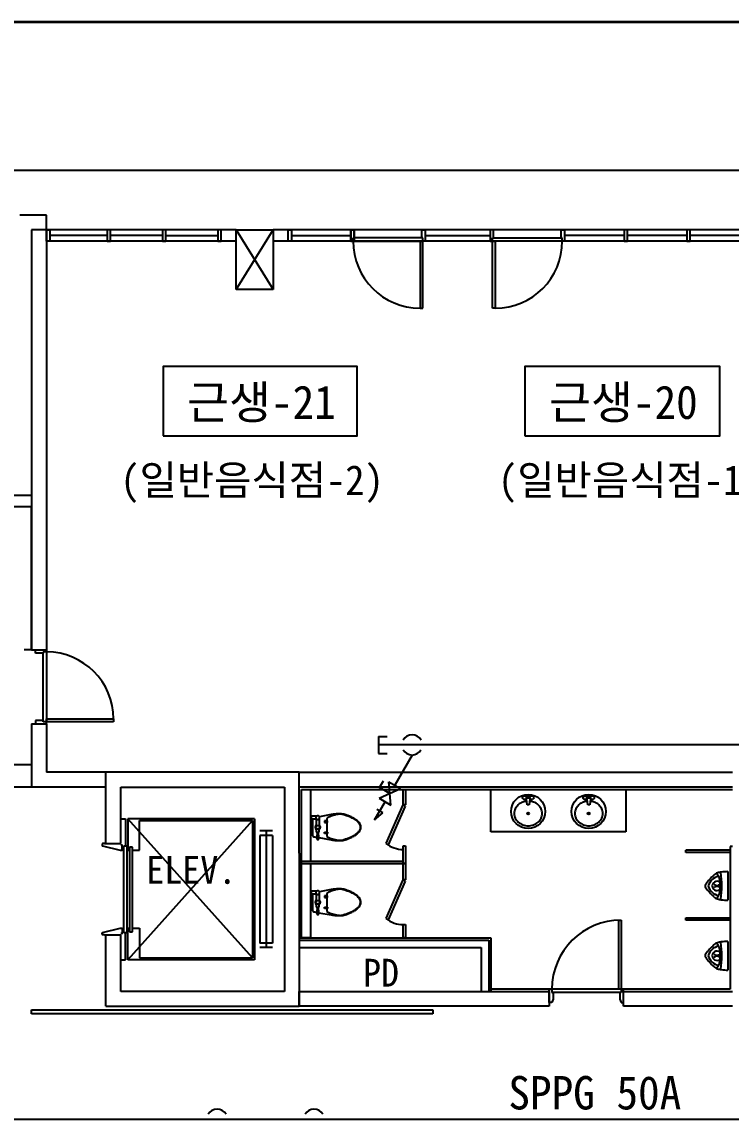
# Model space of a CAD drawing. Header units: millimetres. Extents: x 16332047 to 33387680, y -14835522 to -7015081.
# Drawn here: x 16463801 to 16473341, y -7474285 to -7459517 of the extents above; entities that cross this region are included whole.
import ezdxf
from ezdxf.enums import TextEntityAlignment as Align

# ---------------------------------------------------------------- set-up
doc = ezdxf.new("R2010")
doc.units = ezdxf.units.MM
doc.header["$LTSCALE"] = 300
doc.header["$MEASUREMENT"] = 0
doc.layers.get('0').update_dxf_attribs({"linetype": 'CONTINUOUS'})
for name, color, linetype in [('1', 1, 'CONTINUOUS'), ('2', 2, 'CONTINUOUS'), ('3', 3, 'CONTINUOUS'), ('gas', 3, 'CONTINUOUS'), ('S', 1, 'CONTINUOUS'), ('TEXT', 3, 'CONTINUOUS'), ('근린시설 화장실위생도면$0$SI', 2, 'CONTINUOUS')]:
    doc.layers.add(name, color=color, linetype=linetype)
doc.layers.add('arch', color=255, linetype='CONTINUOUS', lineweight=25)
doc.styles.add('돋움체', font='')
doc.styles.get('돋움체').set_extended_font_data('DotumChe')

# ---------------------------------------------------------------- blocks, each defined once
blk = doc.blocks.new('H_4')
at = {"color": 2}
for p, q in [((0, 100), (100, 100)), ((0, 100), (0, -100)), ((0, -100), (100, -100))]:
    blk.add_line(p, q, dxfattribs=at)

msp = doc.modelspace()

# ---------------------------------------------------------------- linework, layer by layer
at = {"layer": '2', "color": 0}
for p, q in [((16468613, -7469821, 0), (16468664, -7469732, 0)), ((16468766, -7470059, 0), (16468737, -7469744, 0)), ((16468737, -7469744, 0), (16468895, -7469835, 0)), ((16468608, -7469967, 0), (16468895, -7469835, 0)), ((16468752, -7469901, 0), (16468613, -7469821, 0)), ((16468608, -7469967, 0), (16468766, -7470059, 0))]:
    msp.add_line(p, q, dxfattribs=at)
at = {"layer": '3', "color": 0}
for p, q in [((16469050, -7469385, 0), (16468816, -7469789, 0)), ((16468546, -7470258, 0), (16468687, -7470013, 0))]:
    msp.add_line(p, q, dxfattribs=at)
at = {"layer": 'arch'}
for p, q in [((16428226, -7459517), (16495741, -7459520)), ((16495741, -7459517), (16428226, -7459517)), ((16494912, -7461517), (16429054, -7461517)), ((16464131, -7462117), (16463771, -7462117)), ((16464131, -7462317), (16464131, -7462117)), ((16464131, -7462317), (16463931, -7462317)), ((16463931, -7462317), (16463931, -7467967)), ((16464081, -7462317), (16463931, -7462317)), ((16464131, -7462317), (16464131, -7467967)), ((16464131, -7462317), (16464176, -7462317)), ((16464131, -7462467), (16464131, -7462317)), ((16466681, -7462317), (16464131, -7462317)), ((16464176, -7462317), (16464176, -7462467)), ((16464991, -7462317), (16464946, -7462317)), ((16464946, -7462317), (16464946, -7462467)), ((16464991, -7462467), (16464991, -7462317)), ((16465736, -7462317), (16465691, -7462317)), ((16465691, -7462317), (16465691, -7462467)), ((16465736, -7462467), (16465736, -7462317)), ((16466481, -7462317), (16466436, -7462317)), ((16466436, -7462317), (16466436, -7462467)), ((16466481, -7462467), (16466481, -7462317)), ((16466681, -7462317), (16467181, -7463117)), ((16466681, -7463117), (16467181, -7462317)), ((16466681, -7463117), (16466681, -7462317)), ((16466681, -7462317), (16467181, -7462317)), ((16474681, -7462317), (16467181, -7462317)), ((16467181, -7462317), (16467181, -7463117)), ((16467381, -7462317), (16467426, -7462317)), ((16467381, -7462467), (16467381, -7462317)), ((16467426, -7462317), (16467426, -7462467)), ((16468226, -7462317), (16468271, -7462317)), ((16468226, -7462467), (16468226, -7462317)), ((16468271, -7462317), (16468226, -7462317)), ((16468226, -7462317), (16468226, -7462447)), ((16468271, -7462317), (16468271, -7462467)), ((16468271, -7462362), (16468271, -7462317)), ((16468271, -7462422), (16468271, -7462362)), ((16468271, -7462362), (16468271, -7462362)), ((16469181, -7462362), (16469181, -7462317)), ((16469181, -7462317), (16469226, -7462317)), ((16469181, -7462422), (16469181, -7462362)), ((16469181, -7462362), (16469181, -7462362)), ((16469226, -7462317), (16469226, -7462447)), ((16470146, -7462317), (16470101, -7462317)), ((16470101, -7462317), (16470101, -7462447)), ((16470146, -7462362), (16470146, -7462317)), ((16470146, -7462422), (16470146, -7462362)), ((16470146, -7462362), (16470146, -7462362)), ((16471056, -7462362), (16471056, -7462317)), ((16471056, -7462317), (16471101, -7462317)), ((16471056, -7462422), (16471056, -7462362)), ((16471056, -7462362), (16471056, -7462362)), ((16471101, -7462317), (16471101, -7462447)), ((16471946, -7462317), (16471901, -7462317)), ((16471901, -7462317), (16471901, -7462467)), ((16471946, -7462467), (16471946, -7462317)), ((16472791, -7462317), (16472746, -7462317)), ((16472746, -7462317), (16472746, -7462467)), ((16472791, -7462467), (16472791, -7462317)), ((16464176, -7462467), (16464131, -7462467)), ((16466681, -7462467), (16464131, -7462467)), ((16464946, -7462392), (16464176, -7462392)), ((16464946, -7462467), (16464991, -7462467)), ((16465691, -7462392), (16464991, -7462392)), ((16465691, -7462467), (16465736, -7462467)), ((16465736, -7462392), (16466436, -7462392)), ((16466436, -7462467), (16466481, -7462467)), ((16474681, -7462467), (16467181, -7462467)), ((16467426, -7462467), (16467381, -7462467)), ((16467426, -7462392), (16468226, -7462392)), ((16468226, -7462447), (16468226, -7462467)), ((16468271, -7462467), (16468226, -7462467)), ((16468226, -7462467), (16468256, -7462467)), ((16468256, -7462467), (16468256, -7462422)), ((16468256, -7462422), (16468271, -7462422)), ((16468256, -7462467), (16469196, -7462467)), ((16468256, -7462467), (16468256, -7462467)), ((16469181, -7462422), (16468271, -7462422)), ((16469196, -7462467), (16469158, -7462467)), ((16469158, -7462467), (16469158, -7463369)), ((16469196, -7462422), (16469181, -7462422)), ((16469196, -7462467), (16469196, -7462422)), ((16469196, -7463369), (16469196, -7462467)), ((16469226, -7462467), (16469196, -7462467)), ((16469226, -7462392), (16470101, -7462392)), ((16469226, -7462447), (16469226, -7462467)), ((16470101, -7462447), (16470101, -7462467)), ((16470101, -7462467), (16470131, -7462467)), ((16470131, -7462467), (16470131, -7462422)), ((16470131, -7462422), (16470146, -7462422)), ((16471071, -7462467), (16470131, -7462467)), ((16470131, -7462467), (16470169, -7462467)), ((16470131, -7463369), (16470131, -7462467)), ((16470146, -7462422), (16471056, -7462422)), ((16470169, -7462467), (16470169, -7463369)), ((16471071, -7462422), (16471056, -7462422)), ((16471071, -7462467), (16471071, -7462422)), ((16471071, -7462467), (16471071, -7462467)), ((16471101, -7462467), (16471071, -7462467)), ((16471901, -7462392), (16471101, -7462392)), ((16471101, -7462447), (16471101, -7462467)), ((16471901, -7462467), (16471946, -7462467)), ((16472746, -7462392), (16471946, -7462392)), ((16472746, -7462467), (16472791, -7462467)), ((16473591, -7462392), (16472791, -7462392)), ((16467181, -7463117), (16466681, -7463117)), ((16469158, -7463369), (16469196, -7463369)), ((16470169, -7463369), (16470131, -7463369)), ((16463931, -7465892), (16463416, -7465892)), ((16463931, -7466042), (16463416, -7466042)), ((16463931, -7467967), (16463931, -7466042)), ((16463931, -7467967), (16463831, -7467967)), ((16463931, -7467967), (16464131, -7467967)), ((16463981, -7468012), (16463981, -7467967)), ((16463981, -7467967), (16464111, -7467967)), ((16464131, -7467997), (16464086, -7467997)), ((16464086, -7467997), (16464086, -7468012)), ((16464111, -7467967), (16464131, -7467967)), ((16464131, -7467967), (16464131, -7467997)), ((16464131, -7467997), (16464131, -7468937)), ((16464131, -7467997), (16464131, -7467997)), ((16464026, -7468012), (16463981, -7468012)), ((16464086, -7468012), (16464026, -7468012)), ((16464026, -7468012), (16464026, -7468012)), ((16464086, -7468922), (16464086, -7468012)), ((16463931, -7468967), (16463931, -7469817)), ((16463931, -7468967), (16464131, -7468967)), ((16464026, -7468922), (16463981, -7468922)), ((16463981, -7468922), (16463981, -7468967)), ((16463981, -7468967), (16464111, -7468967)), ((16464086, -7468922), (16464026, -7468922)), ((16464026, -7468922), (16464026, -7468922)), ((16464086, -7468937), (16464086, -7468922)), ((16464131, -7468937), (16464086, -7468937)), ((16464111, -7468967), (16464131, -7468967)), ((16464131, -7468937), (16464131, -7468899)), ((16464131, -7468899), (16465033, -7468899)), ((16465033, -7468937), (16464131, -7468937)), ((16464131, -7468967), (16464131, -7468937)), ((16464131, -7468967), (16464131, -7469617)), ((16465033, -7468899), (16465033, -7468937)), ((16463931, -7469517), (16460901, -7469517)), ((16464931, -7469617), (16464131, -7469617)), ((16464931, -7470577), (16464931, -7469617)), ((16467531, -7469617), (16464931, -7469617)), ((16467531, -7469617), (16473361, -7469617)), ((16467531, -7469817), (16467531, -7469617)), ((16467531, -7470707), (16467531, -7469617)), ((16463931, -7469817), (16460901, -7469817)), ((16464931, -7469817), (16463931, -7469817)), ((16465131, -7470577), (16465131, -7469817)), ((16465131, -7469817), (16467331, -7469817)), ((16467331, -7469817), (16467331, -7472567)), ((16473361, -7469817), (16467531, -7469817)), ((16467561, -7471847), (16467561, -7469847)), ((16467561, -7469847), (16473361, -7469847)), ((16467561, -7470817), (16467561, -7469847)), ((16467561, -7469847), (16467681, -7469847)), ((16467681, -7469847), (16467681, -7470817)), ((16468931, -7470057), (16468931, -7469847)), ((16468931, -7469847), (16468961, -7469847)), ((16468961, -7469847), (16468961, -7470057)), ((16470111, -7470417), (16470111, -7469847)), ((16470111, -7469847), (16471926, -7469847)), ((16471926, -7469847), (16471926, -7470417)), ((16468701, -7470576), (16468931, -7470057)), ((16468931, -7470057), (16468957, -7470072)), ((16468961, -7470057), (16468931, -7470057)), ((16470640, -7469945), (16470582, -7469945)), ((16470585, -7469973), (16470582, -7469973)), ((16470597, -7470054), (16470590, -7469977)), ((16470625, -7470054), (16470597, -7470054)), ((16470632, -7469977), (16470625, -7470054)), ((16470640, -7469973), (16470637, -7469973)), ((16471456, -7469945), (16471397, -7469945)), ((16471400, -7469973), (16471397, -7469973)), ((16471412, -7470054), (16471405, -7469977)), ((16471440, -7470054), (16471412, -7470054)), ((16471448, -7469977), (16471440, -7470054)), ((16471456, -7469973), (16471453, -7469973)), ((16467691, -7470197), (16467681, -7470192)), ((16467681, -7470192), (16467681, -7470262)), ((16467691, -7470197), (16467681, -7470192)), ((16467681, -7470192), (16467681, -7470262)), ((16467691, -7470207), (16467691, -7470197)), ((16467691, -7470207), (16467691, -7470197)), ((16467691, -7470207), (16467691, -7470247)), ((16467766, -7470207), (16467691, -7470207)), ((16467766, -7470207), (16467691, -7470207)), ((16467961, -7470187), (16467803, -7470215)), ((16467961, -7470187), (16467803, -7470215)), ((16468957, -7470072), (16468726, -7470594)), ((16465131, -7470242), (16465196, -7470242)), ((16465196, -7470242), (16465196, -7470607)), ((16466903, -7472117), (16465226, -7470242)), ((16466928, -7470242), (16465226, -7470242)), ((16465226, -7470242), (16465226, -7470667)), ((16466903, -7470267), (16465226, -7472142)), ((16465383, -7470667), (16465383, -7470267)), ((16465383, -7470267), (16466903, -7470267)), ((16466903, -7470267), (16466903, -7472117)), ((16466928, -7470242), (16466928, -7472142)), ((16467681, -7470262), (16467691, -7470257)), ((16467681, -7470262), (16467691, -7470257)), ((16467691, -7470257), (16467691, -7470247)), ((16467691, -7470247), (16467712, -7470247)), ((16467691, -7470257), (16467691, -7470247)), ((16467691, -7470247), (16467712, -7470247)), ((16467712, -7470258), (16467711, -7470270)), ((16467712, -7470258), (16467711, -7470270)), ((16467711, -7470270), (16467711, -7470357)), ((16467711, -7470270), (16467711, -7470357)), ((16467711, -7470357), (16467711, -7470444)), ((16467711, -7470357), (16467711, -7470444)), ((16467766, -7470247), (16467712, -7470247)), ((16467712, -7470247), (16467712, -7470251)), ((16467712, -7470247), (16467712, -7470251)), ((16467712, -7470251), (16467712, -7470258)), ((16467712, -7470251), (16467712, -7470258)), ((16467761, -7470242), (16467761, -7470342)), ((16467801, -7470242), (16467801, -7470342)), ((16467911, -7470272), (16467871, -7470272)), ((16467871, -7470272), (16467871, -7470292)), ((16467871, -7470292), (16467911, -7470292)), ((16467901, -7470242), (16467901, -7470472)), ((16467911, -7470292), (16467911, -7470272)), ((16467173, -7470407), (16467003, -7470407)), ((16467003, -7470467), (16467003, -7471917)), ((16467173, -7470467), (16467003, -7470467)), ((16467088, -7470407), (16467088, -7471977)), ((16467173, -7470467), (16467173, -7471917)), ((16467711, -7470444), (16467712, -7470455)), ((16467711, -7470444), (16467712, -7470455)), ((16467712, -7470455), (16467712, -7470462)), ((16467712, -7470455), (16467712, -7470462)), ((16467712, -7470462), (16467712, -7470469)), ((16467712, -7470462), (16467712, -7470469)), ((16467712, -7470469), (16467713, -7470476)), ((16467712, -7470469), (16467713, -7470476)), ((16467713, -7470476), (16467714, -7470480)), ((16467713, -7470476), (16467714, -7470480)), ((16467714, -7470480), (16467716, -7470482)), ((16467714, -7470480), (16467716, -7470482)), ((16467716, -7470482), (16467719, -7470483)), ((16467716, -7470482), (16467719, -7470483)), ((16467719, -7470483), (16467722, -7470484)), ((16467719, -7470483), (16467722, -7470484)), ((16467722, -7470484), (16467726, -7470485)), ((16467722, -7470484), (16467726, -7470485)), ((16467726, -7470485), (16467730, -7470486)), ((16467726, -7470485), (16467730, -7470486)), ((16467730, -7470486), (16467736, -7470487)), ((16467730, -7470486), (16467736, -7470487)), ((16467736, -7470487), (16467741, -7470488)), ((16467736, -7470487), (16467741, -7470488)), ((16467741, -7470488), (16467745, -7470488)), ((16467741, -7470488), (16467745, -7470488)), ((16467745, -7470488), (16467750, -7470489)), ((16467745, -7470488), (16467750, -7470489)), ((16467750, -7470489), (16467756, -7470490)), ((16467750, -7470489), (16467756, -7470490)), ((16467756, -7470490), (16467762, -7470491)), ((16467756, -7470490), (16467762, -7470491)), ((16467761, -7470372), (16467761, -7470422)), ((16467761, -7470422), (16467801, -7470422)), ((16467762, -7470491), (16467767, -7470492)), ((16467762, -7470491), (16467767, -7470492)), ((16467767, -7470492), (16467766, -7470497)), ((16467767, -7470492), (16467766, -7470497)), ((16467766, -7470497), (16467766, -7470501)), ((16467766, -7470497), (16467766, -7470501)), ((16467766, -7470501), (16467766, -7470504)), ((16467766, -7470501), (16467766, -7470504)), ((16467766, -7470504), (16467766, -7470508)), ((16467766, -7470504), (16467766, -7470508)), ((16467771, -7470422), (16467767, -7470492)), ((16467795, -7470497), (16467791, -7470422)), ((16467796, -7470501), (16467795, -7470497)), ((16467795, -7470497), (16467961, -7470527)), ((16467796, -7470501), (16467795, -7470497)), ((16467795, -7470497), (16467961, -7470527)), ((16467796, -7470504), (16467796, -7470501)), ((16467796, -7470504), (16467796, -7470501)), ((16467796, -7470508), (16467796, -7470504)), ((16467796, -7470508), (16467796, -7470504)), ((16467801, -7470422), (16467801, -7470372)), ((16467871, -7470442), (16467871, -7470422)), ((16467871, -7470422), (16467911, -7470422)), ((16467911, -7470442), (16467871, -7470442)), ((16467911, -7470422), (16467911, -7470442)), ((16471926, -7470417), (16470111, -7470417)), ((16464881, -7470582), (16464881, -7470603)), ((16464885, -7470608), (16465120, -7470667)), ((16464911, -7470577), (16464886, -7470577)), ((16464911, -7470577), (16464931, -7470577)), ((16464931, -7470577), (16465131, -7470577)), ((16465146, -7470597), (16465131, -7470597)), ((16465151, -7470662), (16465151, -7470602)), ((16465173, -7471777), (16465173, -7470607)), ((16465173, -7470607), (16465213, -7470607)), ((16465213, -7470607), (16465213, -7471777)), ((16465288, -7470627), (16465248, -7470627)), ((16465248, -7470627), (16465248, -7471767)), ((16465288, -7471767), (16465288, -7470627)), ((16467766, -7470508), (16467767, -7470513)), ((16467766, -7470508), (16467767, -7470513)), ((16467767, -7470513), (16467769, -7470517)), ((16467767, -7470513), (16467769, -7470517)), ((16467769, -7470517), (16467772, -7470520)), ((16467769, -7470517), (16467772, -7470520)), ((16467772, -7470520), (16467775, -7470521)), ((16467772, -7470520), (16467775, -7470521)), ((16467775, -7470521), (16467778, -7470522)), ((16467775, -7470521), (16467778, -7470522)), ((16467778, -7470522), (16467780, -7470523)), ((16467778, -7470522), (16467780, -7470523)), ((16467780, -7470523), (16467781, -7470523)), ((16467780, -7470523), (16467781, -7470523)), ((16467781, -7470523), (16467782, -7470523)), ((16467781, -7470523), (16467782, -7470523)), ((16467782, -7470523), (16467784, -7470522)), ((16467782, -7470523), (16467784, -7470522)), ((16467784, -7470522), (16467787, -7470521)), ((16467784, -7470522), (16467787, -7470521)), ((16467787, -7470521), (16467790, -7470520)), ((16467787, -7470521), (16467790, -7470520)), ((16467790, -7470520), (16467793, -7470517)), ((16467790, -7470520), (16467793, -7470517)), ((16467793, -7470517), (16467795, -7470513)), ((16467793, -7470517), (16467795, -7470513)), ((16467795, -7470513), (16467796, -7470508)), ((16467795, -7470513), (16467796, -7470508)), ((16468726, -7470594), (16468701, -7470576)), ((16468931, -7470847), (16468931, -7470607)), ((16468931, -7470607), (16468961, -7470607)), ((16468961, -7470607), (16468961, -7470847)), ((16473361, -7470617), (16473331, -7470617)), ((16473331, -7470617), (16473331, -7472537)), ((16465122, -7470667), (16465146, -7470667)), ((16465226, -7470667), (16465238, -7470667)), ((16465238, -7470667), (16465238, -7470657)), ((16465298, -7470657), (16465298, -7470667)), ((16465298, -7470667), (16465383, -7470667)), ((16467531, -7470707), (16467531, -7472767)), ((16473331, -7470667), (16472731, -7470667)), ((16472731, -7470697), (16472731, -7470667)), ((16473331, -7470697), (16472731, -7470697)), ((16467681, -7470817), (16467561, -7470817)), ((16468931, -7470817), (16467561, -7470817)), ((16467561, -7471847), (16467561, -7470847)), ((16467561, -7470847), (16467681, -7470847)), ((16467561, -7470847), (16468931, -7470847)), ((16467681, -7470847), (16467681, -7471847)), ((16468931, -7470847), (16468931, -7470817)), ((16468931, -7471067), (16468931, -7470847)), ((16468931, -7470847), (16468961, -7470847)), ((16468961, -7470847), (16468931, -7470847)), ((16468961, -7470847), (16468961, -7471067)), ((16468701, -7471586), (16468931, -7471067)), ((16468957, -7471082), (16468726, -7471604)), ((16468931, -7471067), (16468957, -7471082)), ((16468961, -7471067), (16468931, -7471067)), ((16473191, -7471095), (16473176, -7471089)), ((16473191, -7471095), (16473176, -7471089)), ((16473200, -7470963), (16473185, -7470965)), ((16473200, -7470963), (16473185, -7470965)), ((16473191, -7471087), (16473191, -7471101)), ((16473191, -7471087), (16473191, -7471101)), ((16473208, -7470961), (16473200, -7470963)), ((16473208, -7470961), (16473200, -7470963)), ((16473205, -7470967), (16473205, -7470966)), ((16473205, -7470967), (16473205, -7470966)), ((16473296, -7470954), (16473296, -7471340)), ((16467691, -7471207), (16467681, -7471202)), ((16467681, -7471202), (16467681, -7471272)), ((16467691, -7471207), (16467681, -7471202)), ((16467681, -7471202), (16467681, -7471272)), ((16467691, -7471217), (16467691, -7471207)), ((16467691, -7471217), (16467691, -7471207)), ((16467691, -7471217), (16467691, -7471257)), ((16467766, -7471217), (16467691, -7471217)), ((16467766, -7471217), (16467691, -7471217)), ((16467961, -7471197), (16467803, -7471225)), ((16467961, -7471197), (16467803, -7471225)), ((16473117, -7471132), (16473114, -7471131)), ((16473117, -7471132), (16473114, -7471131)), ((16473114, -7471162), (16473117, -7471161)), ((16473114, -7471162), (16473117, -7471161)), ((16473131, -7471137), (16473127, -7471136)), ((16473131, -7471137), (16473127, -7471136)), ((16473127, -7471158), (16473131, -7471156)), ((16473127, -7471158), (16473131, -7471156)), ((16473176, -7471138), (16473169, -7471139)), ((16473176, -7471138), (16473169, -7471139)), ((16473169, -7471154), (16473176, -7471156)), ((16473169, -7471154), (16473176, -7471156)), ((16473185, -7471136), (16473176, -7471138)), ((16473185, -7471136), (16473176, -7471138)), ((16473176, -7471156), (16473185, -7471157)), ((16473176, -7471156), (16473185, -7471157)), ((16473191, -7471198), (16473176, -7471205)), ((16473191, -7471198), (16473176, -7471205)), ((16473186, -7471136), (16473185, -7471136)), ((16473186, -7471136), (16473185, -7471136)), ((16473185, -7471157), (16473186, -7471158)), ((16473185, -7471157), (16473186, -7471158)), ((16473188, -7471136), (16473186, -7471136)), ((16473188, -7471136), (16473186, -7471136)), ((16473186, -7471158), (16473188, -7471158)), ((16473186, -7471158), (16473188, -7471158)), ((16473191, -7471101), (16473191, -7471110)), ((16473191, -7471101), (16473191, -7471110)), ((16473191, -7471110), (16473191, -7471207)), ((16473191, -7471193), (16473191, -7471207)), ((16473191, -7471207), (16473191, -7471193)), ((16467681, -7471272), (16467691, -7471267)), ((16467681, -7471272), (16467691, -7471267)), ((16467691, -7471267), (16467691, -7471257)), ((16467691, -7471257), (16467712, -7471257)), ((16467691, -7471267), (16467691, -7471257)), ((16467691, -7471257), (16467712, -7471257)), ((16467712, -7471268), (16467711, -7471280)), ((16467712, -7471268), (16467711, -7471280)), ((16467711, -7471280), (16467711, -7471367)), ((16467711, -7471280), (16467711, -7471367)), ((16467711, -7471367), (16467711, -7471454)), ((16467711, -7471367), (16467711, -7471454)), ((16467766, -7471257), (16467712, -7471257)), ((16467712, -7471257), (16467712, -7471261)), ((16467712, -7471257), (16467712, -7471261)), ((16467712, -7471261), (16467712, -7471268)), ((16467712, -7471261), (16467712, -7471268)), ((16467761, -7471252), (16467761, -7471352)), ((16467761, -7471382), (16467761, -7471432)), ((16467801, -7471252), (16467801, -7471352)), ((16467801, -7471432), (16467801, -7471382)), ((16467911, -7471282), (16467871, -7471282)), ((16467871, -7471282), (16467871, -7471302)), ((16467871, -7471302), (16467911, -7471302)), ((16467901, -7471252), (16467901, -7471482)), ((16467911, -7471302), (16467911, -7471282)), ((16473185, -7471329), (16473200, -7471331)), ((16473185, -7471329), (16473200, -7471331)), ((16473200, -7471331), (16473208, -7471332)), ((16473200, -7471331), (16473208, -7471332)), ((16473205, -7471328), (16473205, -7471327)), ((16473205, -7471328), (16473205, -7471327)), ((16467711, -7471454), (16467712, -7471465)), ((16467711, -7471454), (16467712, -7471465)), ((16467712, -7471465), (16467712, -7471472)), ((16467712, -7471465), (16467712, -7471472)), ((16467712, -7471472), (16467712, -7471479)), ((16467712, -7471472), (16467712, -7471479)), ((16467712, -7471479), (16467713, -7471486)), ((16467712, -7471479), (16467713, -7471486)), ((16467713, -7471486), (16467714, -7471490)), ((16467713, -7471486), (16467714, -7471490)), ((16467714, -7471490), (16467716, -7471492)), ((16467714, -7471490), (16467716, -7471492)), ((16467716, -7471492), (16467719, -7471493)), ((16467716, -7471492), (16467719, -7471493)), ((16467719, -7471493), (16467722, -7471494)), ((16467719, -7471493), (16467722, -7471494)), ((16467722, -7471494), (16467726, -7471495)), ((16467722, -7471494), (16467726, -7471495)), ((16467726, -7471495), (16467730, -7471496)), ((16467726, -7471495), (16467730, -7471496)), ((16467730, -7471496), (16467736, -7471497)), ((16467730, -7471496), (16467736, -7471497)), ((16467736, -7471497), (16467741, -7471498)), ((16467736, -7471497), (16467741, -7471498)), ((16467741, -7471498), (16467745, -7471498)), ((16467741, -7471498), (16467745, -7471498)), ((16467745, -7471498), (16467750, -7471499)), ((16467745, -7471498), (16467750, -7471499)), ((16467750, -7471499), (16467756, -7471500)), ((16467750, -7471499), (16467756, -7471500)), ((16467756, -7471500), (16467762, -7471501)), ((16467756, -7471500), (16467762, -7471501)), ((16467761, -7471432), (16467801, -7471432)), ((16467762, -7471501), (16467767, -7471502)), ((16467762, -7471501), (16467767, -7471502)), ((16467767, -7471502), (16467766, -7471507)), ((16467767, -7471502), (16467766, -7471507)), ((16467766, -7471507), (16467766, -7471511)), ((16467766, -7471507), (16467766, -7471511)), ((16467766, -7471511), (16467766, -7471514)), ((16467766, -7471511), (16467766, -7471514)), ((16467766, -7471514), (16467766, -7471518)), ((16467766, -7471514), (16467766, -7471518)), ((16467766, -7471518), (16467767, -7471523)), ((16467766, -7471518), (16467767, -7471523)), ((16467771, -7471432), (16467767, -7471502)), ((16467767, -7471523), (16467769, -7471527)), ((16467767, -7471523), (16467769, -7471527)), ((16467769, -7471527), (16467772, -7471530)), ((16467769, -7471527), (16467772, -7471530)), ((16467772, -7471530), (16467775, -7471531)), ((16467772, -7471530), (16467775, -7471531)), ((16467775, -7471531), (16467778, -7471532)), ((16467775, -7471531), (16467778, -7471532)), ((16467778, -7471532), (16467780, -7471533)), ((16467778, -7471532), (16467780, -7471533)), ((16467780, -7471533), (16467781, -7471533)), ((16467780, -7471533), (16467781, -7471533)), ((16467781, -7471533), (16467782, -7471533)), ((16467781, -7471533), (16467782, -7471533)), ((16467782, -7471533), (16467784, -7471532)), ((16467782, -7471533), (16467784, -7471532)), ((16467784, -7471532), (16467787, -7471531)), ((16467784, -7471532), (16467787, -7471531)), ((16467787, -7471531), (16467790, -7471530)), ((16467787, -7471531), (16467790, -7471530)), ((16467790, -7471530), (16467793, -7471527)), ((16467790, -7471530), (16467793, -7471527)), ((16467795, -7471507), (16467791, -7471432)), ((16467793, -7471527), (16467795, -7471523)), ((16467793, -7471527), (16467795, -7471523)), ((16467796, -7471511), (16467795, -7471507)), ((16467795, -7471507), (16467961, -7471537)), ((16467796, -7471511), (16467795, -7471507)), ((16467795, -7471507), (16467961, -7471537)), ((16467795, -7471523), (16467796, -7471518)), ((16467795, -7471523), (16467796, -7471518)), ((16467796, -7471514), (16467796, -7471511)), ((16467796, -7471514), (16467796, -7471511)), ((16467796, -7471518), (16467796, -7471514)), ((16467796, -7471518), (16467796, -7471514)), ((16467871, -7471452), (16467871, -7471432)), ((16467871, -7471432), (16467911, -7471432)), ((16467911, -7471452), (16467871, -7471452)), ((16467911, -7471432), (16467911, -7471452)), ((16468726, -7471604), (16468701, -7471586)), ((16468931, -7471847), (16468931, -7471667)), ((16468931, -7471667), (16468961, -7471667)), ((16468961, -7471667), (16468961, -7471847)), ((16471831, -7472537), (16471831, -7471607)), ((16471831, -7471607), (16471861, -7471607)), ((16471861, -7471607), (16471861, -7472537)), ((16472731, -7471577), (16473331, -7471577)), ((16472731, -7471607), (16472731, -7471577)), ((16473331, -7471607), (16472731, -7471607)), ((16473331, -7471577), (16473331, -7471607)), ((16464881, -7471802), (16464881, -7471781)), ((16464885, -7471776), (16465120, -7471717)), ((16464911, -7471807), (16464886, -7471807)), ((16464911, -7471807), (16464931, -7471807)), ((16464931, -7472767), (16464931, -7471807)), ((16464931, -7471807), (16465131, -7471807)), ((16465122, -7471717), (16465146, -7471717)), ((16465146, -7471787), (16465131, -7471787)), ((16465131, -7472567), (16465131, -7471807)), ((16465151, -7471722), (16465151, -7471782)), ((16465213, -7471777), (16465173, -7471777)), ((16465196, -7472142), (16465196, -7471777)), ((16465226, -7472142), (16465226, -7471717)), ((16465226, -7471717), (16465238, -7471717)), ((16465238, -7471717), (16465238, -7471727)), ((16465248, -7471767), (16465288, -7471767)), ((16465298, -7471727), (16465298, -7471717)), ((16465298, -7471717), (16465383, -7471717)), ((16465383, -7471717), (16465383, -7472117)), ((16467173, -7471917), (16467003, -7471917)), ((16467173, -7471977), (16467003, -7471977)), ((16467531, -7471847), (16470111, -7471847)), ((16467531, -7471877), (16470081, -7471877)), ((16467531, -7471977), (16469981, -7471977)), ((16467681, -7471847), (16467561, -7471847)), ((16468961, -7471847), (16468931, -7471847)), ((16469981, -7471977), (16469981, -7472567)), ((16470081, -7471877), (16470081, -7472567)), ((16470111, -7471847), (16470111, -7472567)), ((16473200, -7471903), (16473185, -7471905)), ((16473200, -7471903), (16473185, -7471905)), ((16473208, -7471901), (16473200, -7471903)), ((16473208, -7471901), (16473200, -7471903)), ((16473205, -7471907), (16473205, -7471906)), ((16473205, -7471907), (16473205, -7471906)), ((16473296, -7471894), (16473296, -7472280)), ((16465383, -7472117), (16466903, -7472117)), ((16473117, -7472072), (16473114, -7472071)), ((16473117, -7472072), (16473114, -7472071)), ((16473114, -7472102), (16473117, -7472101)), ((16473114, -7472102), (16473117, -7472101)), ((16473131, -7472077), (16473127, -7472076)), ((16473131, -7472077), (16473127, -7472076)), ((16473127, -7472098), (16473131, -7472096)), ((16473127, -7472098), (16473131, -7472096)), ((16473176, -7472078), (16473169, -7472079)), ((16473176, -7472078), (16473169, -7472079)), ((16473169, -7472094), (16473176, -7472096)), ((16473169, -7472094), (16473176, -7472096)), ((16473191, -7472035), (16473176, -7472029)), ((16473191, -7472035), (16473176, -7472029)), ((16473185, -7472076), (16473176, -7472078)), ((16473185, -7472076), (16473176, -7472078)), ((16473176, -7472096), (16473185, -7472097)), ((16473176, -7472096), (16473185, -7472097)), ((16473186, -7472076), (16473185, -7472076)), ((16473186, -7472076), (16473185, -7472076)), ((16473185, -7472097), (16473186, -7472098)), ((16473185, -7472097), (16473186, -7472098)), ((16473188, -7472076), (16473186, -7472076)), ((16473188, -7472076), (16473186, -7472076)), ((16473186, -7472098), (16473188, -7472098)), ((16473186, -7472098), (16473188, -7472098)), ((16473191, -7472027), (16473191, -7472041)), ((16473191, -7472027), (16473191, -7472041)), ((16473191, -7472041), (16473191, -7472050)), ((16473191, -7472041), (16473191, -7472050)), ((16473191, -7472050), (16473191, -7472147)), ((16465131, -7472142), (16465196, -7472142)), ((16466928, -7472142), (16465226, -7472142)), ((16473191, -7472138), (16473176, -7472145)), ((16473191, -7472138), (16473176, -7472145)), ((16473185, -7472269), (16473200, -7472271)), ((16473185, -7472269), (16473200, -7472271)), ((16473191, -7472133), (16473191, -7472147)), ((16473191, -7472147), (16473191, -7472133)), ((16473200, -7472271), (16473208, -7472272)), ((16473200, -7472271), (16473208, -7472272)), ((16473205, -7472268), (16473205, -7472267)), ((16473205, -7472268), (16473205, -7472267)), ((16467331, -7472567), (16465131, -7472567)), ((16467531, -7472567), (16470896, -7472567)), ((16467531, -7472767), (16467531, -7472567)), ((16470896, -7472537), (16470111, -7472537)), ((16471896, -7472537), (16470896, -7472537)), ((16470896, -7472717), (16470896, -7472537)), ((16470896, -7472537), (16470931, -7472537)), ((16470896, -7472567), (16470896, -7472767)), ((16471861, -7472537), (16470931, -7472537)), ((16470931, -7472537), (16470931, -7472582)), ((16471861, -7472537), (16471831, -7472537)), ((16471896, -7472537), (16471861, -7472537)), ((16471861, -7472537), (16471861, -7472582)), ((16473331, -7472537), (16471896, -7472537)), ((16471896, -7472717), (16471896, -7472537)), ((16471896, -7472567), (16473361, -7472567)), ((16471896, -7472767), (16471896, -7472567)), ((16470931, -7472717), (16470896, -7472717)), ((16471861, -7472582), (16470931, -7472582)), ((16470931, -7472582), (16470946, -7472582)), ((16470946, -7472672), (16470931, -7472717)), ((16470931, -7472717), (16470931, -7472717)), ((16470946, -7472582), (16470946, -7472672)), ((16471861, -7472582), (16471846, -7472582)), ((16471846, -7472582), (16471846, -7472672)), ((16471846, -7472672), (16471861, -7472717)), ((16471861, -7472717), (16471861, -7472717)), ((16471861, -7472717), (16471896, -7472717)), ((16463931, -7472817), (16469331, -7472817)), ((16463931, -7472867), (16463931, -7472817)), ((16469331, -7472867), (16463931, -7472867)), ((16464931, -7472767), (16467531, -7472767)), ((16470896, -7472767), (16467531, -7472767)), ((16469331, -7472817), (16469331, -7472867)), ((16473361, -7472767), (16471896, -7472767))]:
    msp.add_line(p, q, dxfattribs=at)
for points in [[(16465699, -7465086), (16468310, -7465086), (16468310, -7464153), (16465699, -7464153)], [(16470568, -7465086), (16473190, -7465086), (16473190, -7464153), (16470568, -7464153)]]:
    msp.add_lwpolyline(points, close=True, dxfattribs=at)
for centre, radius in [((16470611, -7470145), 230), ((16471426, -7470145), 230), ((16470561, -7469959), 25), ((16470611, -7469959), 8), ((16470661, -7469959), 25), ((16471376, -7469959), 25), ((16471426, -7469959), 8), ((16471476, -7469959), 25), ((16470611, -7470172), 15), ((16471426, -7470172), 15), ((16467781, -7470357), 25), ((16467781, -7471367), 25)]:
    msp.add_circle(centre, radius, dxfattribs=at)
for centre, radius, start, end in [((16469158, -7462467), 902, 180, 270), ((16470169, -7462467), 902, 270, 0), ((16464131, -7468899), 902, 0, 90), ((16470590, -7470181), 168, 131.3358, 154.7845), ((16470603, -7470196), 188, 110.0194, 131.3358), ((16470612, -7470220), 213, 95.2382, 110.0194), ((16470585, -7469978), 5, 5.3909, 90), ((16470612, -7470220), 213, 69.9806, 85.3337), ((16470637, -7469978), 5, 90, 174.6091), ((16470621, -7470196), 188, 48.6642, 69.9806), ((16470634, -7470181), 168, 25.2155, 48.6642), ((16471406, -7470181), 168, 131.3358, 154.7845), ((16471419, -7470196), 188, 110.0194, 131.3358), ((16471427, -7470220), 213, 95.2382, 110.0194), ((16471400, -7469978), 5, 5.3909, 90), ((16471427, -7470220), 213, 69.9806, 85.3337), ((16471453, -7469978), 5, 90, 174.6091), ((16471436, -7470196), 188, 48.6642, 69.9806), ((16471449, -7470181), 168, 25.2155, 48.6642), ((16467781, -7470227), 25, 126.8699, 28.9372), ((16467781, -7470227), 25, 28.9372, 126.8699), ((16467781, -7470227), 25, 28.9372, 126.8699), ((16468078, -7470486), 303, 112.8054, 116.5651), ((16468093, -7470950), 775, 94.7637, 99.8466), ((16468093, -7470950), 775, 94.7637, 99.8466), ((16468052, -7470423), 234, 105.9454, 112.8054), ((16468152, -7470774), 599, 101.6566, 105.9454), ((16468066, -7470618), 441, 88.0277, 94.7637), ((16468066, -7470618), 441, 88.0277, 94.7637), ((16468099, -7470517), 337, 94.3987, 101.6566), ((16468081, -7470276), 95.8, 80.7599, 94.3987), ((16468070, -7470480), 304, 81.2539, 88.0277), ((16468070, -7470480), 304, 81.2539, 88.0277), ((16468060, -7470402), 223, 74.0546, 80.7599), ((16468084, -7470390), 213, 73.1639, 81.2539), ((16468084, -7470390), 213, 73.1639, 81.2539), ((16467924, -7470877), 717, 70.317, 74.0546), ((16468014, -7470623), 456, 71.5651, 73.1639), ((16468014, -7470623), 456, 71.5651, 73.1639), ((16467840, -7471146), 1007, 70.4892, 71.5651), ((16467840, -7471146), 1007, 70.4892, 71.5651), ((16467528, -7471985), 1894, 68.9625, 70.317), ((16467988, -7470727), 562, 66.0375, 70.4892), ((16467988, -7470727), 562, 66.0375, 70.4892), ((16470570, -7470172), 146, 154.7845, 180), ((16470570, -7470172), 146, 180, 205.2155), ((16470654, -7470172), 146, 0, 25.2155), ((16470654, -7470172), 146, 334.7845, 0), ((16471386, -7470172), 146, 154.7845, 180), ((16471386, -7470172), 146, 180, 205.2155), ((16471469, -7470172), 146, 0, 25.2155), ((16471469, -7470172), 146, 334.7845, 0), ((16467781, -7470357), 35, 124.8499, 235.1501), ((16467781, -7470357), 35, 304.8499, 55.1501), ((16467904, -7470242), 3.54, 126.8699, 180), ((16468007, -7470378), 174, 119.5675, 126.8699), ((16468155, -7470640), 475, 116.5651, 119.5675), ((16467998, -7470763), 585, 66.5258, 68.9625), ((16467856, -7471023), 887, 62.4928, 66.0375), ((16467856, -7471023), 887, 62.4928, 66.0375), ((16468088, -7470556), 359, 61.3896, 66.5258), ((16468105, -7470524), 323, 55.9688, 61.3896), ((16468166, -7470429), 217, 53.1301, 62.4928), ((16468166, -7470429), 217, 53.1301, 62.4928), ((16468205, -7470376), 144, 49.3987, 55.9688), ((16468132, -7470474), 273, 44.7809, 53.1301), ((16468132, -7470474), 273, 44.7809, 53.1301), ((16467999, -7470617), 462, 45.7259, 49.3987), ((16468186, -7470425), 193, 36.8699, 45.7259), ((16468209, -7470398), 165, 33.6901, 44.7809), ((16468209, -7470398), 165, 33.6901, 44.7809), ((16468268, -7470364), 90.8, 23.9447, 36.8699), ((16468277, -7470352), 82.6, 17.9901, 33.6901), ((16468277, -7470352), 82.6, 17.9901, 33.6901), ((16468305, -7470347), 50.4, 9.4624, 23.9447), ((16468250, -7470355), 105, 345.9638, 359.1779), ((16468256, -7470355), 99.7, 359.1779, 9.4624), ((16468253, -7470360), 108, 9.4624, 17.9901), ((16468253, -7470360), 108, 9.4624, 17.9901), ((16468273, -7470357), 87.7, 0, 9.4624), ((16468273, -7470357), 87.7, 0, 9.4624), ((16468273, -7470357), 87.7, 350.5377, 0), ((16468273, -7470357), 87.7, 350.5377, 0), ((16470590, -7470162), 168, 205.2155, 228.6642), ((16470603, -7470147), 188, 228.6642, 249.9806), ((16470612, -7470124), 213, 249.9806, 270), ((16470612, -7470124), 213, 270, 290.0194), ((16470621, -7470147), 188, 290.0194, 311.3358), ((16470634, -7470162), 168, 311.3358, 334.7845), ((16471406, -7470162), 168, 205.2155, 228.6642), ((16471419, -7470147), 188, 228.6642, 249.9806), ((16471427, -7470124), 213, 249.9806, 270), ((16471427, -7470124), 213, 270, 290.0194), ((16471436, -7470147), 188, 290.0194, 311.3358), ((16471449, -7470162), 168, 311.3358, 334.7845), ((16467913, -7470472), 12.3, 180, 225), ((16467943, -7470442), 54.8, 225, 245.9278), ((16468040, -7470226), 291, 245.9278, 249.444), ((16468135, -7469971), 564, 249.444, 251.9714), ((16468290, -7469495), 1064, 251.9714, 254.0546), ((16467528, -7468729), 1894, 289.683, 291.0375), ((16467988, -7469987), 562, 289.5109, 293.9625), ((16467988, -7469987), 562, 289.5109, 293.9625), ((16467998, -7469950), 585, 291.0375, 293.4742), ((16467856, -7469690), 887, 293.9625, 297.5073), ((16467856, -7469690), 887, 293.9625, 297.5073), ((16468078, -7470135), 383, 293.4742, 298.6105), ((16468136, -7470242), 262, 298.6105, 304.8227), ((16468166, -7470284), 217, 297.5073, 306.8699), ((16468166, -7470284), 217, 297.5073, 306.8699), ((16468188, -7470316), 171, 304.8227, 310.6013), ((16468132, -7470239), 273, 306.8699, 315.2192), ((16468132, -7470239), 273, 306.8699, 315.2192), ((16467988, -7470083), 478, 310.6013, 314.0583), ((16468183, -7470285), 198, 314.0583, 320.1945), ((16468209, -7470315), 165, 315.2192, 326.31), ((16468209, -7470315), 165, 315.2192, 326.31), ((16468226, -7470320), 142, 320.1945, 327.425), ((16468301, -7470368), 53.8, 327.425, 345.9638), ((16468277, -7470361), 82.6, 326.31, 342.01), ((16468277, -7470361), 82.6, 326.31, 342.01), ((16468253, -7470353), 108, 342.01, 350.5377), ((16468253, -7470353), 108, 342.01, 350.5377), ((16464886, -7470582), 5, 90, 180), ((16464886, -7470603), 5, 180, 254.7449), ((16465146, -7470602), 5, 0, 90), ((16468093, -7469763), 775, 260.1535, 265.2364), ((16468093, -7469763), 775, 260.1535, 265.2364), ((16468225, -7469722), 828, 254.0546, 256.4167), ((16468066, -7470096), 441, 265.2364, 271.9724), ((16468066, -7470096), 441, 265.2364, 271.9724), ((16468088, -7470289), 244, 256.4167, 265.6013), ((16468078, -7470422), 111, 265.6013, 279.2402), ((16468070, -7470233), 304, 271.9724, 278.7462), ((16468070, -7470233), 304, 271.9724, 278.7462), ((16468060, -7470312), 223, 279.2402, 285.9454), ((16468084, -7470323), 213, 278.7462, 286.8361), ((16468084, -7470323), 213, 278.7462, 286.8361), ((16467924, -7469836), 717, 285.9454, 289.683), ((16468014, -7470090), 456, 286.8361, 288.435), ((16468014, -7470090), 456, 286.8361, 288.435), ((16467840, -7469568), 1007, 288.435, 289.5109), ((16467840, -7469568), 1007, 288.435, 289.5109), ((16468932, -7470284), 373, 231.6819, 269.7892), ((16465122, -7470662), 5, 254.7449, 270), ((16465146, -7470662), 5, 270, 0), ((16473941, -7471866), 1200, 133.9471, 141.6618), ((16473941, -7471866), 1200, 133.9471, 141.6618), ((16473200, -7471187), 170, 98.5925, 166.3908), ((16473200, -7471187), 170, 98.5925, 166.3908), ((16473151, -7471147), 63, 66.9973, 293.0027), ((16473151, -7471147), 63, 66.9973, 293.0027), ((16473205, -7471103), 140, 109.2641, 133.9481), ((16473205, -7471103), 140, 109.2641, 133.9481), ((16473163, -7470982), 12, 109.247, 225.5734), ((16473163, -7470982), 12, 109.247, 225.5734), ((16473085, -7471062), 100, 29.3167, 45.573), ((16473085, -7471062), 100, 29.3167, 45.573), ((16473205, -7471103), 140, 98.212, 109.2643), ((16473205, -7471103), 140, 98.212, 109.2643), ((16473041, -7471087), 150, 0, 29.3165), ((16473041, -7471087), 150, 0, 29.3165), ((16473200, -7470967), 5, 6.9843, 97.5641), ((16473200, -7470967), 5, 6.9843, 97.5641), ((16473209, -7470965), 4, 100.3955, 187.0119), ((16473209, -7470965), 4, 100.3955, 187.0119), ((16471716, -7471147), 1500, 353.1149, 6.8851), ((16471716, -7471147), 1500, 353.1149, 6.8851), ((16473209, -7470965), 4, 97.0119, 100.3955), ((16473209, -7470965), 4, 97.0119, 100.3955), ((16473364, -7472202), 1250, 93.116, 97.1363), ((16473364, -7472202), 1250, 93.116, 97.1363), ((16467781, -7471237), 25, 126.8699, 28.9372), ((16467781, -7471237), 25, 28.9372, 126.8699), ((16467781, -7471237), 25, 28.9372, 126.8699), ((16468007, -7471388), 174, 119.5675, 126.8699), ((16468155, -7471650), 475, 116.5651, 119.5675), ((16468078, -7471496), 303, 112.8054, 116.5651), ((16468093, -7471960), 775, 94.7637, 99.8466), ((16468093, -7471960), 775, 94.7637, 99.8466), ((16468052, -7471433), 234, 105.9454, 112.8054), ((16468152, -7471784), 599, 101.6566, 105.9454), ((16468066, -7471628), 441, 88.0277, 94.7637), ((16468066, -7471628), 441, 88.0277, 94.7637), ((16468099, -7471527), 337, 94.3987, 101.6566), ((16468081, -7471286), 95.8, 80.7599, 94.3987), ((16468070, -7471490), 304, 81.2539, 88.0277), ((16468070, -7471490), 304, 81.2539, 88.0277), ((16468060, -7471412), 223, 74.0546, 80.7599), ((16468084, -7471400), 213, 73.1639, 81.2539), ((16468084, -7471400), 213, 73.1639, 81.2539), ((16467924, -7471887), 717, 70.317, 74.0546), ((16468014, -7471633), 456, 71.5651, 73.1639), ((16468014, -7471633), 456, 71.5651, 73.1639), ((16467840, -7472156), 1007, 70.4892, 71.5651), ((16467840, -7472156), 1007, 70.4892, 71.5651), ((16467528, -7472995), 1894, 68.9625, 70.317), ((16467988, -7471737), 562, 66.0375, 70.4892), ((16467988, -7471737), 562, 66.0375, 70.4892), ((16467998, -7471773), 585, 66.5258, 68.9625), ((16467856, -7472033), 887, 62.4928, 66.0375), ((16467856, -7472033), 887, 62.4928, 66.0375), ((16468088, -7471566), 359, 61.3896, 66.5258), ((16473031, -7471147), 40, 141.6613, 179.9899), ((16473031, -7471147), 40, 141.6613, 179.9899), ((16473031, -7471147), 40, 179.9899, 218.3389), ((16473031, -7471147), 40, 179.9899, 218.3389), ((16473946, -7470433), 1200, 217.9663, 225.681), ((16473200, -7471107), 170, 193.6091, 261.4076), ((16473200, -7471107), 170, 193.6091, 261.4076), ((16473070, -7471295), 169, 72.1501, 73.886), ((16473070, -7471295), 169, 72.1501, 73.886), ((16473070, -7470999), 169, 286.1139, 287.8499), ((16473070, -7470999), 169, 286.1139, 287.8499), ((16473080, -7471266), 138, 70.0277, 72.1485), ((16473080, -7471266), 138, 70.0277, 72.1485), ((16473080, -7471028), 138, 287.8515, 289.9723), ((16473080, -7471028), 138, 287.8515, 289.9723), ((16473203, -7470889), 258, 253.7999, 255.5423), ((16473203, -7470889), 258, 253.7999, 255.5423), ((16473203, -7471404), 258, 104.4581, 106.2013), ((16473203, -7471404), 258, 104.4581, 106.2013), ((16473151, -7471088), 52.4, 255.5454, 267.3847), ((16473151, -7471088), 52.4, 255.5454, 267.3847), ((16473151, -7471205), 52.4, 92.6152, 104.4542), ((16473151, -7471205), 52.4, 92.6152, 104.4542), ((16473152, -7471062), 78.2, 267.3894, 275.7468), ((16473152, -7471062), 78.2, 267.3894, 275.7468), ((16473152, -7471231), 78.3, 84.2487, 92.6154), ((16473152, -7471231), 78.3, 84.2487, 92.6154), ((16473144, -7470976), 165, 275.7516, 278.8146), ((16473144, -7470976), 165, 275.7516, 278.8146), ((16473144, -7471318), 165, 81.1882, 84.2512), ((16473144, -7471318), 165, 81.1882, 84.2512), ((16473041, -7471207), 150, 330.6846, 0), ((16473041, -7471207), 150, 330.6846, 0), ((16467781, -7471367), 35, 124.8499, 235.1501), ((16467781, -7471367), 35, 304.8499, 55.1501), ((16467904, -7471252), 3.54, 126.8699, 180), ((16468105, -7471534), 323, 55.9688, 61.3896), ((16468166, -7471439), 217, 53.1301, 62.4928), ((16468166, -7471439), 217, 53.1301, 62.4928), ((16468205, -7471386), 144, 49.3987, 55.9688), ((16468132, -7471484), 273, 44.7809, 53.1301), ((16468132, -7471484), 273, 44.7809, 53.1301), ((16467999, -7471627), 462, 45.7259, 49.3987), ((16468186, -7471435), 193, 36.8699, 45.7259), ((16468209, -7471408), 165, 33.6901, 44.7809), ((16468209, -7471408), 165, 33.6901, 44.7809), ((16468268, -7471374), 90.8, 23.9447, 36.8699), ((16468277, -7471362), 82.6, 17.9901, 33.6901), ((16468277, -7471362), 82.6, 17.9901, 33.6901), ((16468301, -7471378), 53.8, 327.425, 345.9638), ((16468305, -7471357), 50.4, 9.4624, 23.9447), ((16468250, -7471365), 105, 345.9638, 359.1779), ((16468256, -7471365), 99.7, 359.1779, 9.4624), ((16468253, -7471370), 108, 9.4624, 17.9901), ((16468253, -7471370), 108, 9.4624, 17.9901), ((16468253, -7471363), 108, 342.01, 350.5377), ((16468253, -7471363), 108, 342.01, 350.5377), ((16468273, -7471367), 87.7, 0, 9.4624), ((16468273, -7471367), 87.7, 0, 9.4624), ((16468273, -7471367), 87.7, 350.5377, 0), ((16468273, -7471367), 87.7, 350.5377, 0), ((16473205, -7471186), 144, 227.2961, 251.2431), ((16473163, -7471311), 12, 134.4271, 250.7302), ((16473163, -7471311), 12, 134.4271, 250.7302), ((16473085, -7471231), 100, 314.4328, 330.6873), ((16473085, -7471231), 100, 314.4328, 330.6873), ((16473205, -7471190), 140, 250.7396, 261.7937), ((16473205, -7471190), 140, 250.7396, 261.7937), ((16473205, -7471190), 140, 250.7396, 261.7937), ((16473205, -7471190), 140, 250.7396, 261.7937), ((16473200, -7471326), 5, 262.4428, 353.1785), ((16473200, -7471326), 5, 262.4428, 353.1785), ((16473209, -7471328), 4, 173.101, 259.7223), ((16473209, -7471328), 4, 173.101, 259.7223), ((16473209, -7471328), 4, 259.6045, 262.7845), ((16473209, -7471328), 4, 259.6045, 262.7845), ((16473364, -7470092), 1250, 262.863, 266.8834), ((16473364, -7470092), 1250, 262.863, 266.8834), ((16467913, -7471482), 12.3, 180, 225), ((16467943, -7471452), 54.8, 225, 245.9278), ((16468040, -7471236), 291, 245.9278, 249.444), ((16468135, -7470981), 564, 249.444, 251.9714), ((16468290, -7470505), 1064, 251.9714, 254.0546), ((16468093, -7470773), 775, 260.1535, 265.2364), ((16468093, -7470773), 775, 260.1535, 265.2364), ((16468225, -7470732), 828, 254.0546, 256.4167), ((16468088, -7471299), 244, 256.4167, 265.6013), ((16468060, -7471322), 223, 279.2402, 285.9454), ((16468084, -7471333), 213, 278.7462, 286.8361), ((16468084, -7471333), 213, 278.7462, 286.8361), ((16467924, -7470846), 717, 285.9454, 289.683), ((16468014, -7471100), 456, 286.8361, 288.435), ((16468014, -7471100), 456, 286.8361, 288.435), ((16467840, -7470578), 1007, 288.435, 289.5109), ((16467840, -7470578), 1007, 288.435, 289.5109), ((16467528, -7469739), 1894, 289.683, 291.0375), ((16467988, -7470997), 562, 289.5109, 293.9625), ((16467988, -7470997), 562, 289.5109, 293.9625), ((16467998, -7470960), 585, 291.0375, 293.4742), ((16467856, -7470700), 887, 293.9625, 297.5073), ((16467856, -7470700), 887, 293.9625, 297.5073), ((16468078, -7471145), 383, 293.4742, 298.6105), ((16468136, -7471252), 262, 298.6105, 304.8227), ((16468166, -7471294), 217, 297.5073, 306.8699), ((16468166, -7471294), 217, 297.5073, 306.8699), ((16468188, -7471326), 171, 304.8227, 310.6013), ((16468132, -7471249), 273, 306.8699, 315.2192), ((16468132, -7471249), 273, 306.8699, 315.2192), ((16467988, -7471093), 478, 310.6013, 314.0583), ((16468183, -7471295), 198, 314.0583, 320.1945), ((16468209, -7471325), 165, 315.2192, 326.31), ((16468209, -7471325), 165, 315.2192, 326.31), ((16468226, -7471330), 142, 320.1945, 327.425), ((16468277, -7471371), 82.6, 326.31, 342.01), ((16468277, -7471371), 82.6, 326.31, 342.01), ((16468066, -7471106), 441, 265.2364, 271.9724), ((16468066, -7471106), 441, 265.2364, 271.9724), ((16468078, -7471432), 111, 265.6013, 279.2402), ((16468070, -7471243), 304, 271.9724, 278.7462), ((16468070, -7471243), 304, 271.9724, 278.7462), ((16468932, -7471294), 373, 231.6819, 269.7892), ((16471861, -7472537), 930, 90, 180), ((16464886, -7471781), 5, 105.2551, 180), ((16464886, -7471802), 5, 180, 270), ((16465122, -7471722), 5, 90, 105.2551), ((16465146, -7471722), 5, 0, 90), ((16465146, -7471782), 5, 270, 0), ((16473941, -7472806), 1200, 133.9471, 141.6618), ((16473941, -7472806), 1200, 133.9471, 141.6618), ((16473200, -7472127), 170, 98.5925, 166.3908), ((16473200, -7472127), 170, 98.5925, 166.3908), ((16473205, -7472043), 140, 109.2641, 133.9481), ((16473205, -7472043), 140, 109.2641, 133.9481), ((16473163, -7471922), 12, 109.247, 225.5734), ((16473163, -7471922), 12, 109.247, 225.5734), ((16473085, -7472002), 100, 29.3167, 45.573), ((16473085, -7472002), 100, 29.3167, 45.573), ((16473205, -7472043), 140, 98.212, 109.2643), ((16473205, -7472043), 140, 98.212, 109.2643), ((16473041, -7472027), 150, 0, 29.3165), ((16473041, -7472027), 150, 0, 29.3165), ((16473200, -7471907), 5, 6.9843, 97.5641), ((16473200, -7471907), 5, 6.9843, 97.5641), ((16473209, -7471905), 4, 100.3955, 187.0119), ((16473209, -7471905), 4, 100.3955, 187.0119), ((16471716, -7472087), 1500, 353.1149, 6.8851), ((16471716, -7472087), 1500, 353.1149, 6.8851), ((16473209, -7471905), 4, 97.0119, 100.3955), ((16473209, -7471905), 4, 97.0119, 100.3955), ((16473364, -7473142), 1250, 93.116, 97.1363), ((16473364, -7473142), 1250, 93.116, 97.1363), ((16473031, -7472087), 40, 141.6613, 179.9899), ((16473031, -7472087), 40, 141.6613, 179.9899), ((16473031, -7472087), 40, 179.9899, 218.3389), ((16473031, -7472087), 40, 179.9899, 218.3389), ((16473946, -7471373), 1200, 217.9663, 225.681), ((16473200, -7472047), 170, 193.6091, 261.4076), ((16473200, -7472047), 170, 193.6091, 261.4076), ((16473151, -7472087), 63, 66.9973, 293.0027), ((16473151, -7472087), 63, 66.9973, 293.0027), ((16473070, -7472235), 169, 72.1501, 73.886), ((16473070, -7472235), 169, 72.1501, 73.886), ((16473070, -7471939), 169, 286.1139, 287.8499), ((16473070, -7471939), 169, 286.1139, 287.8499), ((16473080, -7472206), 138, 70.0277, 72.1485), ((16473080, -7472206), 138, 70.0277, 72.1485), ((16473080, -7471968), 138, 287.8515, 289.9723), ((16473080, -7471968), 138, 287.8515, 289.9723), ((16473203, -7471829), 258, 253.7999, 255.5423), ((16473203, -7471829), 258, 253.7999, 255.5423), ((16473203, -7472344), 258, 104.4581, 106.2013), ((16473203, -7472344), 258, 104.4581, 106.2013), ((16473151, -7472028), 52.4, 255.5454, 267.3847), ((16473151, -7472028), 52.4, 255.5454, 267.3847), ((16473151, -7472145), 52.4, 92.6152, 104.4542), ((16473151, -7472145), 52.4, 92.6152, 104.4542), ((16473152, -7472002), 78.2, 267.3894, 275.7468), ((16473152, -7472002), 78.2, 267.3894, 275.7468), ((16473152, -7472171), 78.3, 84.2487, 92.6154), ((16473152, -7472171), 78.3, 84.2487, 92.6154), ((16473144, -7471916), 165, 275.7516, 278.8146), ((16473144, -7471916), 165, 275.7516, 278.8146), ((16473144, -7472258), 165, 81.1882, 84.2512), ((16473144, -7472258), 165, 81.1882, 84.2512), ((16473205, -7472126), 144, 227.2961, 251.2431), ((16473163, -7472251), 12, 134.4271, 250.7302), ((16473163, -7472251), 12, 134.4271, 250.7302), ((16473085, -7472171), 100, 314.4328, 330.6873), ((16473085, -7472171), 100, 314.4328, 330.6873), ((16473205, -7472130), 140, 250.7396, 261.7937), ((16473205, -7472130), 140, 250.7396, 261.7937), ((16473205, -7472130), 140, 250.7396, 261.7937), ((16473205, -7472130), 140, 250.7396, 261.7937), ((16473041, -7472147), 150, 330.6846, 0), ((16473041, -7472147), 150, 330.6846, 0), ((16473200, -7472266), 5, 262.4428, 353.1785), ((16473200, -7472266), 5, 262.4428, 353.1785), ((16473209, -7472268), 4, 173.101, 259.7223), ((16473209, -7472268), 4, 173.101, 259.7223), ((16473209, -7472268), 4, 259.6045, 262.7845), ((16473209, -7472268), 4, 259.6045, 262.7845), ((16473364, -7471032), 1250, 262.863, 266.8834), ((16473364, -7471032), 1250, 262.863, 266.8834)]:
    msp.add_arc(centre, radius, start, end, dxfattribs=at)
at = {"layer": 'gas', "ltscale": 3}
for p, q in [((16468840, -7469249, 0), (16468600, -7469249, 0)), ((16474681, -7469249, 0), (16468840, -7469249, 0)), ((16458455, -7474285, 0), (16465797, -7474285, 0)), ((16465797, -7474285, 0), (16467940, -7474285, 0)), ((16467940, -7474285, 0), (16474156, -7474285, 0))]:
    msp.add_line(p, q, dxfattribs=at)
at = {"layer": 'S', "color": 0, "ltscale": 10}
for p, q in [((16468546, -7470258, 0), (16468656, -7470163, 0)), ((16468656, -7470163, 0), (16468574, -7470116, 0))]:
    msp.add_line(p, q, dxfattribs=at)
at = {"layer": '근린시설 화장실위생도면$0$SI', "color": 0}
for centre, start, end in [((16469050, -7469249, 0), 28.3041, 151.6959), ((16469050, -7469249, 0), 208.4369, 331.5631), ((16466427, -7474286, 0), 28.3041, 151.6959), ((16467730, -7474286, 0), 28.3041, 151.6959)]:
    msp.add_arc(centre, 136, start, end, dxfattribs=at)

# ---------------------------------------------------------------- block references
at = {"layer": '1', "xscale": 1.14583333270275, "yscale": 1.14583333270275, "zscale": 1.14583333270275}
msp.add_blockref('H_4', (16468600, -7469249, 0), dxfattribs=at)

# ---------------------------------------------------------------- texts
at = {"layer": 'arch', "style": '돋움체'}
for s, height, p in [('근생-21', 450, (16467023, -7464861)), ('근생-20', 450, (16471892, -7464861)), ('(일반음식점-2)', 400, (16466896, -7465884)), ('(일반음식점-1)', 400, (16471978, -7465884)), ('PD', 375, (16468631, -7472503))]:
    msp.add_text(s, height=height, dxfattribs=at).set_placement(p, align=Align.CENTER)
msp.add_text('ELEV.', height=375, dxfattribs=at).set_placement((16465473, -7471118, 0))
at = {"layer": 'TEXT', "style": '돋움체'}
msp.add_text('SPPG 50A', height=450, rotation=360, dxfattribs=at).set_placement((16470345, -7474156, 0))

doc.saveas('drawing.dxf')
